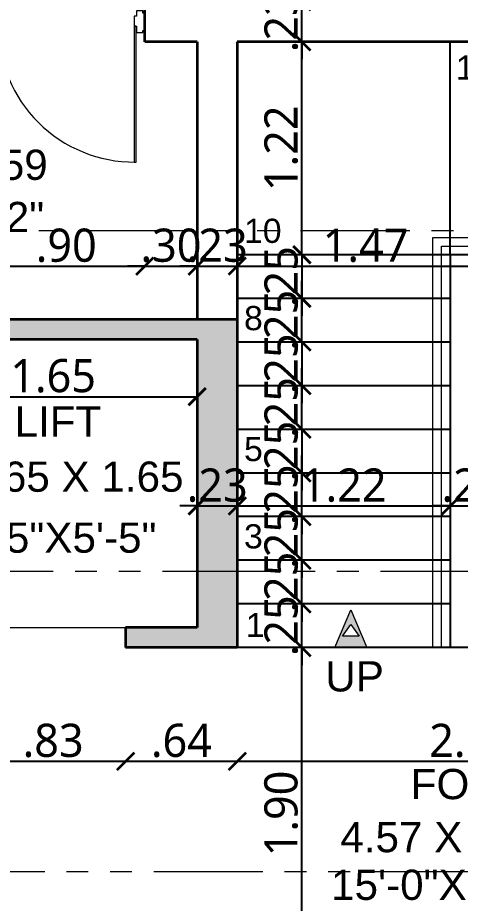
# Model space of a CAD drawing. Extents: x 2450 to 2649, y -7 to 131.
# Drawn here: x 2468.87 to 2471.41, y 115.52 to 120.59 of the extents above; entities that cross this region are included whole.
import ezdxf

# ---------------------------------------------------------------- set-up
doc = ezdxf.new("R2010")
doc.units = 0
doc.header["$MEASUREMENT"] = 0
doc.header["$PDMODE"] = 34
doc.linetypes.add('PHANTOM2', pattern=[1.25, 0.625, -0.125, 0.125, -0.125, 0.125, -0.125])
for name, color, linetype, lineweight in [('COLUMN', 5, 'Continuous', 35), ('DOOR-WINDOW', 35, 'Continuous', 13), ('DROP', 35, 'Continuous', 13), ('SECTION LINE', 3, 'PHANTOM2', 5), ('stair', 154, 'Continuous', 25), ('TEXT(ROOM)', 240, 'Continuous', 15), ('TEXT-1', 7, 'Continuous', 9), ('WALL', 30, 'Continuous', 35), ('WINDOW-LINE', 25, 'Continuous', 9)]:
    doc.layers.add(name, color=color, linetype=linetype, lineweight=lineweight)
for name, color, linetype, lineweight, true_color in [('COLUMN FILLING', 7, 'Continuous', 9, 0xc0bba0), ('RAILING', 7, 'Continuous', 5, 0x994d00), ('WORKING DIM', 7, 'Continuous', 15, 0x292929)]:
    doc.layers.add(name, color=color, linetype=linetype, lineweight=lineweight, true_color=true_color)
doc.styles.add('ARIAL', font='arial.ttf')
doc.styles.get("Standard").update_dxf_attribs({"font": 'malgunsl.ttf'})
doc.dimstyles.new('R07', dxfattribs={"dimtxt": 0.19, "dimasz": 0.1, "dimexe": 0.18, "dimexo": 0.0625, "dimgap": 0.02, "dimtad": 1, "dimzin": 4, "dimdsep": 46, "dimtxsty": 'Standard', "dimblk": 'ARCHTICK', "dimcen": 0, "dimse1": 1, "dimse2": 1, "dimclrd": 256, "dimclre": 48, "dimclrt": 256, "dimadec": 0, "dimazin": 0, "dimtm": 1e-09, "dimtfac": 1, "dimtix": 1, "dimtmove": 1, "dimatfit": 3, "dimfxl": 0.18, "dimtolj": 1, "dimtzin": 0, "dimlwe": 15, "dimarcsym": 0})

# ---------------------------------------------------------------- blocks, each defined once
blk = doc.blocks.new('*U14')
at = {"layer": 'DOOR-WINDOW'}
for points in [[(0.0492, 0.804), (0.0492, 0.0263), (0.0605, 0.0263), (0.0605, 0.804), (0.0492, 0.804)], [(0, 0.05), (0, -0.05), (0.0105, -0.05), (0.0105, -0.0625), (0.048, -0.0625), (0.048, -0.0313), (0.0605, -0.0313), (0.0605, 0.025), (0.048, 0.025), (0.048, 0.0625), (0.0105, 0.0625), (0.0105, 0.05)], [(0.9, 0.05), (0.9, -0.05), (0.8895, -0.05), (0.8895, -0.0625), (0.852, -0.0625), (0.852, -0.0313), (0.8395, -0.0313), (0.8395, 0.025), (0.852, 0.025), (0.852, 0.0625), (0.8895, 0.0625), (0.8895, 0.05)]]:
    blk.add_lwpolyline(points, close=True, dxfattribs=at)
blk.add_arc((0.0605, 0.025), 0.779, 360, 90.3667, dxfattribs=at)
blk = doc.blocks.new('EEDFGHBT')
at = {"layer": 'TEXT(ROOM)', "true_color": 0xc7c8ca}
h = blk.add_hatch(color=9, dxfattribs=at)
h.dxf.hatch_style = 1
h.paths.add_polyline_path([(891.3597, 423.2148), (891.3119, 423.1489), (891.4075, 423.1489)], flags=16)
h.paths.add_polyline_path([(891.3597, 423.2988), (891.2682, 423.0833), (891.4512, 423.0833)])
at = {"layer": 'TEXT(ROOM)', "flags": 128}
for points in [[(891.3597, 423.2988), (891.2682, 423.0833), (891.4512, 423.0833)], [(891.3597, 423.2148), (891.3119, 423.1489), (891.4075, 423.1489)]]:
    blk.add_lwpolyline(points, close=True, dxfattribs=at)
blk = doc.blocks.new('45434')
at = {"layer": 'COLUMN FILLING'}
h = blk.add_hatch(color=256, dxfattribs=at)
h.dxf.hatch_style = 1
h.paths.add_polyline_path([(2014.5836, -51.6787), (2014.5836, -53.5587), (2015.2236, -53.5587), (2015.2236, -53.4437), (2014.8136, -53.4437), (2014.8136, -51.7937), (2016.4636, -51.7937), (2016.4636, -53.4437), (2016.0536, -53.4437), (2016.0536, -53.5587), (2016.6936, -53.5587), (2016.6936, -51.6787)])
at = {"layer": 'COLUMN', "ltscale": 10}
for p, q in [((2014.5836, -51.6787), (2014.5836, -53.5587)), ((2016.6936, -51.6787), (2014.5836, -51.6787)), ((2016.6936, -51.6787), (2016.6936, -53.5587)), ((2014.8136, -51.7937), (2014.8136, -53.4437)), ((2016.4636, -51.7937), (2014.8136, -51.7937)), ((2016.4636, -51.7937), (2016.4636, -53.4437)), ((2015.2236, -53.4437), (2014.8136, -53.4437)), ((2015.2236, -53.4437), (2015.2236, -53.5587)), ((2016.4636, -53.4437), (2016.0536, -53.4437)), ((2016.0536, -53.4437), (2016.0536, -53.5587)), ((2014.5836, -53.5587), (2015.2236, -53.5587)), ((2016.6936, -53.5587), (2016.0536, -53.5587))]:
    blk.add_line(p, q, dxfattribs=at)
at = {"layer": 'DROP'}
blk.add_line((2015.2236, -53.4437), (2016.0536, -53.4437), dxfattribs=at)
at = {"layer": 'TEXT-1', "color": 18, "ltscale": 10, "true_color": 0x000000, "width": 1.998194, "attachment_point": 1, "style": 'ARIAL'}
for s, insert, char_height in [('\\A1;LIFT', (2015.4173, -52.1769), 0.17311), ('\\A1;1.65 X 1.65', (2015.1486, -52.493), 0.173107)]:
    blk.add_mtext(s, dxfattribs=dict(at, insert=insert, char_height=char_height))
at = {"layer": 'TEXT-1', "color": 146, "ltscale": 10, "true_color": 0x105689, "insert": (2015.1065, -52.8423), "char_height": 0.173107, "width": 1.998194, "attachment_point": 1, "style": 'ARIAL'}
blk.add_mtext('\\A1;5\'-5"X5\'-5"', dxfattribs=at)
blk = doc.blocks.new('_ArchTick')
at = {"color": 0, "linetype": 'ByBlock', "const_width": 0.15}
blk.add_lwpolyline([(-0.5, -0.5), (0.5, 0.5)], dxfattribs=at)
blk = doc.blocks.new('*D3509')
at = {"layer": 'DEFPOINTS', "color": 0, "transparency": 16777216}
for p in [(2468.6601, 117.0427), (2469.4901, 117.0427), (2469.4901, 116.3339)]:
    blk.add_point(p, dxfattribs=at)
at = {"layer": 'WORKING DIM', "lineweight": -2, "transparency": 16777216}
blk.add_line((2468.6601, 116.3339), (2469.4901, 116.3339), dxfattribs=at)
at = {"layer": 'WORKING DIM', "lineweight": -2, "transparency": 16777216, "xscale": 0.1, "yscale": 0.1, "zscale": 0.1, "rotation": 180}
blk.add_blockref('_ArchTick', (2468.6601, 116.3339), dxfattribs=at)
at = {"layer": 'WORKING DIM', "lineweight": -2, "transparency": 16777216, "xscale": 0.1, "yscale": 0.1, "zscale": 0.1}
blk.add_blockref('_ArchTick', (2469.4901, 116.3339), dxfattribs=at)
at = {"layer": 'WORKING DIM', "transparency": 16777216, "insert": (2469.0751, 116.4522), "char_height": 0.19, "attachment_point": 5}
blk.add_mtext('\\A1;.83', dxfattribs=at)
blk = doc.blocks.new('*D3510')
at = {"layer": 'DEFPOINTS', "color": 0, "transparency": 16777216}
for p in [(2470.1301, 117.2352), (2469.4901, 117.0427), (2470.1301, 116.3339)]:
    blk.add_point(p, dxfattribs=at)
at = {"layer": 'WORKING DIM', "lineweight": -2, "transparency": 16777216}
blk.add_line((2469.4901, 116.3339), (2470.1301, 116.3339), dxfattribs=at)
at = {"layer": 'WORKING DIM', "lineweight": -2, "transparency": 16777216, "xscale": 0.1, "yscale": 0.1, "zscale": 0.1, "rotation": 180}
blk.add_blockref('_ArchTick', (2469.4901, 116.3339), dxfattribs=at)
at = {"layer": 'WORKING DIM', "lineweight": -2, "transparency": 16777216, "xscale": 0.1, "yscale": 0.1, "zscale": 0.1}
blk.add_blockref('_ArchTick', (2470.1301, 116.3339), dxfattribs=at)
at = {"layer": 'WORKING DIM', "transparency": 16777216, "insert": (2469.8101, 116.4522), "char_height": 0.19, "attachment_point": 5}
blk.add_mtext('\\A1;.64', dxfattribs=at)
blk = doc.blocks.new('*D3511')
at = {"layer": 'DEFPOINTS', "color": 0, "transparency": 16777216}
for p in [(2470.1301, 117.2352), (2472.8201, 116.9852), (2472.8201, 116.3339)]:
    blk.add_point(p, dxfattribs=at)
at = {"layer": 'WORKING DIM', "lineweight": -2, "transparency": 16777216}
blk.add_line((2470.1301, 116.3339), (2472.8201, 116.3339), dxfattribs=at)
at = {"layer": 'WORKING DIM', "lineweight": -2, "transparency": 16777216, "xscale": 0.1, "yscale": 0.1, "zscale": 0.1, "rotation": 180}
blk.add_blockref('_ArchTick', (2470.1301, 116.3339), dxfattribs=at)
at = {"layer": 'WORKING DIM', "lineweight": -2, "transparency": 16777216, "xscale": 0.1, "yscale": 0.1, "zscale": 0.1}
blk.add_blockref('_ArchTick', (2472.8201, 116.3339), dxfattribs=at)
at = {"layer": 'WORKING DIM', "transparency": 16777216, "insert": (2471.4751, 116.4522), "char_height": 0.19, "attachment_point": 5}
blk.add_mtext('\\A1;2.69', dxfattribs=at)
blk = doc.blocks.new('*D3526')
at = {"layer": 'DEFPOINTS', "color": 0, "transparency": 16777216}
for p in [(2468.2501, 119.3765), (2469.9001, 119.3765), (2469.9001, 118.4225)]:
    blk.add_point(p, dxfattribs=at)
at = {"layer": 'WORKING DIM', "lineweight": -2, "transparency": 16777216}
blk.add_line((2468.2501, 118.4225), (2469.9001, 118.4225), dxfattribs=at)
at = {"layer": 'WORKING DIM', "lineweight": -2, "transparency": 16777216, "xscale": 0.1, "yscale": 0.1, "zscale": 0.1, "rotation": 180}
blk.add_blockref('_ArchTick', (2468.2501, 118.4225), dxfattribs=at)
at = {"layer": 'WORKING DIM', "lineweight": -2, "transparency": 16777216, "xscale": 0.1, "yscale": 0.1, "zscale": 0.1}
blk.add_blockref('_ArchTick', (2469.9001, 118.4225), dxfattribs=at)
at = {"layer": 'WORKING DIM', "transparency": 16777216, "insert": (2469.0751, 118.5412), "char_height": 0.19, "attachment_point": 5}
blk.add_mtext('\\A1;1.65', dxfattribs=at)
blk = doc.blocks.new('*D3527')
at = {"layer": 'DEFPOINTS', "color": 0, "transparency": 16777216}
for p in [(2469.9001, 118.7502), (2470.1301, 118.7502), (2470.1301, 117.7963)]:
    blk.add_point(p, dxfattribs=at)
at = {"layer": 'WORKING DIM', "lineweight": -2, "transparency": 16777216}
for p, q in [((2469.9001, 117.7963), (2469.8001, 117.7963)), ((2469.9001, 117.7963), (2470.1301, 117.7963)), ((2470.1301, 117.7963), (2470.2301, 117.7963))]:
    blk.add_line(p, q, dxfattribs=at)
at = {"layer": 'WORKING DIM', "lineweight": -2, "transparency": 16777216, "xscale": 0.1, "yscale": 0.1, "zscale": 0.1}
blk.add_blockref('_ArchTick', (2469.9001, 117.7963), dxfattribs=at)
at = {"layer": 'WORKING DIM', "lineweight": -2, "transparency": 16777216, "xscale": 0.1, "yscale": 0.1, "zscale": 0.1, "rotation": 180}
blk.add_blockref('_ArchTick', (2470.1301, 117.7963), dxfattribs=at)
at = {"layer": 'WORKING DIM', "transparency": 16777216, "insert": (2470.0151, 117.9146), "char_height": 0.19, "attachment_point": 5}
blk.add_mtext('\\A1;.23', dxfattribs=at)
blk = doc.blocks.new('*D3528')
at = {"layer": 'DEFPOINTS', "color": 0, "transparency": 16777216}
for p in [(2470.1301, 118.7502), (2471.3501, 118.4852), (2471.3501, 117.7963)]:
    blk.add_point(p, dxfattribs=at)
at = {"layer": 'WORKING DIM', "lineweight": -2, "transparency": 16777216}
blk.add_line((2470.1301, 117.7963), (2471.3501, 117.7963), dxfattribs=at)
at = {"layer": 'WORKING DIM', "lineweight": -2, "transparency": 16777216, "xscale": 0.1, "yscale": 0.1, "zscale": 0.1, "rotation": 180}
blk.add_blockref('_ArchTick', (2470.1301, 117.7963), dxfattribs=at)
at = {"layer": 'WORKING DIM', "lineweight": -2, "transparency": 16777216, "xscale": 0.1, "yscale": 0.1, "zscale": 0.1}
blk.add_blockref('_ArchTick', (2471.3501, 117.7963), dxfattribs=at)
at = {"layer": 'WORKING DIM', "transparency": 16777216, "insert": (2470.7401, 117.9147), "char_height": 0.19, "attachment_point": 5}
blk.add_mtext('\\A1;1.22', dxfattribs=at)
blk = doc.blocks.new('*D3529')
at = {"layer": 'DEFPOINTS', "color": 0, "transparency": 16777216}
for p in [(2471.3501, 118.4852), (2471.6001, 118.4852), (2471.6001, 117.7963)]:
    blk.add_point(p, dxfattribs=at)
at = {"layer": 'WORKING DIM', "lineweight": -2, "transparency": 16777216}
for p, q in [((2471.3501, 117.7963), (2471.2501, 117.7963)), ((2471.3501, 117.7963), (2471.6001, 117.7963)), ((2471.6001, 117.7963), (2471.7001, 117.7963))]:
    blk.add_line(p, q, dxfattribs=at)
at = {"layer": 'WORKING DIM', "lineweight": -2, "transparency": 16777216, "xscale": 0.1, "yscale": 0.1, "zscale": 0.1}
blk.add_blockref('_ArchTick', (2471.3501, 117.7963), dxfattribs=at)
at = {"layer": 'WORKING DIM', "lineweight": -2, "transparency": 16777216, "xscale": 0.1, "yscale": 0.1, "zscale": 0.1, "rotation": 180}
blk.add_blockref('_ArchTick', (2471.6001, 117.7963), dxfattribs=at)
at = {"layer": 'WORKING DIM', "transparency": 16777216, "insert": (2471.4751, 117.9145), "char_height": 0.19, "attachment_point": 5}
blk.add_mtext('\\A1;.25', dxfattribs=at)
blk = doc.blocks.new('*D3542')
at = {"layer": 'DEFPOINTS', "color": 0, "transparency": 16777216}
for p in [(2468.7001, 120.4552), (2469.6001, 120.4552), (2469.6001, 119.1701)]:
    blk.add_point(p, dxfattribs=at)
at = {"layer": 'WORKING DIM', "lineweight": -2, "transparency": 16777216}
blk.add_line((2468.7001, 119.1701), (2469.6001, 119.1701), dxfattribs=at)
at = {"layer": 'WORKING DIM', "lineweight": -2, "transparency": 16777216, "xscale": 0.1, "yscale": 0.1, "zscale": 0.1, "rotation": 180}
blk.add_blockref('_ArchTick', (2468.7001, 119.1701), dxfattribs=at)
at = {"layer": 'WORKING DIM', "lineweight": -2, "transparency": 16777216, "xscale": 0.1, "yscale": 0.1, "zscale": 0.1}
blk.add_blockref('_ArchTick', (2469.6001, 119.1701), dxfattribs=at)
at = {"layer": 'WORKING DIM', "transparency": 16777216, "insert": (2469.1501, 119.2884), "char_height": 0.19, "attachment_point": 5}
blk.add_mtext('\\A1;.90', dxfattribs=at)
blk = doc.blocks.new('*D3543')
at = {"layer": 'DEFPOINTS', "color": 0, "transparency": 16777216}
for p in [(2469.6001, 120.4552), (2469.9001, 120.4552), (2469.9001, 119.1701)]:
    blk.add_point(p, dxfattribs=at)
at = {"layer": 'WORKING DIM', "lineweight": -2, "transparency": 16777216}
for p, q in [((2469.6001, 119.1701), (2469.5001, 119.1701)), ((2469.6001, 119.1701), (2469.9001, 119.1701)), ((2469.9001, 119.1701), (2470.0001, 119.1701))]:
    blk.add_line(p, q, dxfattribs=at)
at = {"layer": 'WORKING DIM', "lineweight": -2, "transparency": 16777216, "xscale": 0.1, "yscale": 0.1, "zscale": 0.1}
blk.add_blockref('_ArchTick', (2469.6001, 119.1701), dxfattribs=at)
at = {"layer": 'WORKING DIM', "lineweight": -2, "transparency": 16777216, "xscale": 0.1, "yscale": 0.1, "zscale": 0.1, "rotation": 180}
blk.add_blockref('_ArchTick', (2469.9001, 119.1701), dxfattribs=at)
at = {"layer": 'WORKING DIM', "transparency": 16777216, "insert": (2469.7501, 119.2884), "char_height": 0.19, "attachment_point": 5}
blk.add_mtext('\\A1;.30', dxfattribs=at)
blk = doc.blocks.new('*D3544')
at = {"layer": 'DEFPOINTS', "color": 0, "transparency": 16777216}
for p in [(2469.9001, 120.4552), (2470.1301, 120.4552), (2470.1301, 119.1701)]:
    blk.add_point(p, dxfattribs=at)
at = {"layer": 'WORKING DIM', "lineweight": -2, "transparency": 16777216}
for p, q in [((2469.9001, 119.1701), (2469.8001, 119.1701)), ((2469.9001, 119.1701), (2470.1301, 119.1701)), ((2470.1301, 119.1701), (2470.2301, 119.1701))]:
    blk.add_line(p, q, dxfattribs=at)
at = {"layer": 'WORKING DIM', "lineweight": -2, "transparency": 16777216, "xscale": 0.1, "yscale": 0.1, "zscale": 0.1}
blk.add_blockref('_ArchTick', (2469.9001, 119.1701), dxfattribs=at)
at = {"layer": 'WORKING DIM', "lineweight": -2, "transparency": 16777216, "xscale": 0.1, "yscale": 0.1, "zscale": 0.1, "rotation": 180}
blk.add_blockref('_ArchTick', (2470.1301, 119.1701), dxfattribs=at)
at = {"layer": 'WORKING DIM', "transparency": 16777216, "insert": (2470.0151, 119.2884), "char_height": 0.19, "attachment_point": 5}
blk.add_mtext('\\A1;.23', dxfattribs=at)
blk = doc.blocks.new('*D3545')
at = {"layer": 'DEFPOINTS', "color": 0, "transparency": 16777216}
for p in [(2470.1301, 120.4552), (2471.6001, 120.4552), (2471.6001, 119.1701)]:
    blk.add_point(p, dxfattribs=at)
at = {"layer": 'WORKING DIM', "lineweight": -2, "transparency": 16777216}
blk.add_line((2470.1301, 119.1701), (2471.6001, 119.1701), dxfattribs=at)
at = {"layer": 'WORKING DIM', "lineweight": -2, "transparency": 16777216, "xscale": 0.1, "yscale": 0.1, "zscale": 0.1, "rotation": 180}
blk.add_blockref('_ArchTick', (2470.1301, 119.1701), dxfattribs=at)
at = {"layer": 'WORKING DIM', "lineweight": -2, "transparency": 16777216, "xscale": 0.1, "yscale": 0.1, "zscale": 0.1}
blk.add_blockref('_ArchTick', (2471.6001, 119.1701), dxfattribs=at)
at = {"layer": 'WORKING DIM', "transparency": 16777216, "insert": (2470.8651, 119.2886), "char_height": 0.19, "attachment_point": 5}
blk.add_mtext('\\A1;1.47', dxfattribs=at)
blk = doc.blocks.new('*D3479')
at = {"layer": 'DEFPOINTS', "color": 0, "transparency": 16777216}
for p in [(2470.5005, 116.9852), (2470.7401, 116.9852), (2470.6951, 115.0852)]:
    blk.add_point(p, dxfattribs=at)
at = {"layer": 'WORKING DIM', "lineweight": -2, "transparency": 16777216}
blk.add_line((2470.5005, 115.0852), (2470.5005, 116.9852), dxfattribs=at)
at = {"layer": 'WORKING DIM', "lineweight": -2, "transparency": 16777216, "xscale": 0.1, "yscale": 0.1, "zscale": 0.1}
for p, rotation in [((2470.5005, 116.9852), 90), ((2470.5005, 115.0852), 270)]:
    blk.add_blockref('_ArchTick', p, dxfattribs=dict(at, rotation=rotation))
at = {"layer": 'WORKING DIM', "transparency": 16777216, "insert": (2470.3816, 116.0352), "char_height": 0.19, "attachment_point": 5, "rotation": 90}
blk.add_mtext('\\A1;1.90', dxfattribs=at)
blk = doc.blocks.new('*D3480')
at = {"layer": 'DEFPOINTS', "color": 0, "transparency": 16777216}
for p in [(2470.5005, 117.2352), (2470.7401, 117.2352), (2470.7401, 116.9852)]:
    blk.add_point(p, dxfattribs=at)
at = {"layer": 'WORKING DIM', "lineweight": -2, "transparency": 16777216}
for p, q in [((2470.5005, 117.2352), (2470.5005, 117.3352)), ((2470.5005, 116.9852), (2470.5005, 117.2352)), ((2470.5005, 116.9852), (2470.5005, 116.8852))]:
    blk.add_line(p, q, dxfattribs=at)
at = {"layer": 'WORKING DIM', "lineweight": -2, "transparency": 16777216, "xscale": 0.1, "yscale": 0.1, "zscale": 0.1}
for p, rotation in [((2470.5005, 117.2352), 270), ((2470.5005, 116.9852), 90)]:
    blk.add_blockref('_ArchTick', p, dxfattribs=dict(at, rotation=rotation))
at = {"layer": 'WORKING DIM', "transparency": 16777216, "insert": (2470.3822, 117.1102), "char_height": 0.19, "attachment_point": 5, "rotation": 90}
blk.add_mtext('\\A1;.25', dxfattribs=at)
blk = doc.blocks.new('*D3481')
at = {"layer": 'DEFPOINTS', "color": 0, "transparency": 16777216}
for p in [(2470.5005, 117.4852), (2470.7401, 117.4852), (2470.7401, 117.2352)]:
    blk.add_point(p, dxfattribs=at)
at = {"layer": 'WORKING DIM', "lineweight": -2, "transparency": 16777216}
for p, q in [((2470.5005, 117.4852), (2470.5005, 117.5852)), ((2470.5005, 117.2352), (2470.5005, 117.4852)), ((2470.5005, 117.2352), (2470.5005, 117.1352))]:
    blk.add_line(p, q, dxfattribs=at)
at = {"layer": 'WORKING DIM', "lineweight": -2, "transparency": 16777216, "xscale": 0.1, "yscale": 0.1, "zscale": 0.1}
for p, rotation in [((2470.5005, 117.4852), 270), ((2470.5005, 117.2352), 90)]:
    blk.add_blockref('_ArchTick', p, dxfattribs=dict(at, rotation=rotation))
at = {"layer": 'WORKING DIM', "transparency": 16777216, "insert": (2470.3822, 117.3602), "char_height": 0.19, "attachment_point": 5, "rotation": 90}
blk.add_mtext('\\A1;.25', dxfattribs=at)
blk = doc.blocks.new('*D3482')
at = {"layer": 'DEFPOINTS', "color": 0, "transparency": 16777216}
for p in [(2470.5005, 117.7352), (2470.7401, 117.7352), (2470.7401, 117.4852)]:
    blk.add_point(p, dxfattribs=at)
at = {"layer": 'WORKING DIM', "lineweight": -2, "transparency": 16777216}
for p, q in [((2470.5005, 117.7352), (2470.5005, 117.8352)), ((2470.5005, 117.4852), (2470.5005, 117.7352)), ((2470.5005, 117.4852), (2470.5005, 117.3852))]:
    blk.add_line(p, q, dxfattribs=at)
at = {"layer": 'WORKING DIM', "lineweight": -2, "transparency": 16777216, "xscale": 0.1, "yscale": 0.1, "zscale": 0.1}
for p, rotation in [((2470.5005, 117.7352), 270), ((2470.5005, 117.4852), 90)]:
    blk.add_blockref('_ArchTick', p, dxfattribs=dict(at, rotation=rotation))
at = {"layer": 'WORKING DIM', "transparency": 16777216, "insert": (2470.3822, 117.6102), "char_height": 0.19, "attachment_point": 5, "rotation": 90}
blk.add_mtext('\\A1;.25', dxfattribs=at)
blk = doc.blocks.new('*D3483')
at = {"layer": 'DEFPOINTS', "color": 0, "transparency": 16777216}
for p in [(2470.5005, 117.9852), (2470.7401, 117.9852), (2470.7401, 117.7352)]:
    blk.add_point(p, dxfattribs=at)
at = {"layer": 'WORKING DIM', "lineweight": -2, "transparency": 16777216}
for p, q in [((2470.5005, 117.9852), (2470.5005, 118.0852)), ((2470.5005, 117.7352), (2470.5005, 117.9852)), ((2470.5005, 117.7352), (2470.5005, 117.6352))]:
    blk.add_line(p, q, dxfattribs=at)
at = {"layer": 'WORKING DIM', "lineweight": -2, "transparency": 16777216, "xscale": 0.1, "yscale": 0.1, "zscale": 0.1}
for p, rotation in [((2470.5005, 117.9852), 270), ((2470.5005, 117.7352), 90)]:
    blk.add_blockref('_ArchTick', p, dxfattribs=dict(at, rotation=rotation))
at = {"layer": 'WORKING DIM', "transparency": 16777216, "insert": (2470.3822, 117.8602), "char_height": 0.19, "attachment_point": 5, "rotation": 90}
blk.add_mtext('\\A1;.25', dxfattribs=at)
blk = doc.blocks.new('*D3484')
at = {"layer": 'DEFPOINTS', "color": 0, "transparency": 16777216}
for p in [(2470.5005, 120.4552), (2470.7401, 120.4552), (2470.7401, 119.2352)]:
    blk.add_point(p, dxfattribs=at)
at = {"layer": 'WORKING DIM', "lineweight": -2, "transparency": 16777216}
blk.add_line((2470.5005, 119.2352), (2470.5005, 120.4552), dxfattribs=at)
at = {"layer": 'WORKING DIM', "lineweight": -2, "transparency": 16777216, "xscale": 0.1, "yscale": 0.1, "zscale": 0.1}
for p, rotation in [((2470.5005, 120.4552), 90), ((2470.5005, 119.2352), 270)]:
    blk.add_blockref('_ArchTick', p, dxfattribs=dict(at, rotation=rotation))
at = {"layer": 'WORKING DIM', "transparency": 16777216, "insert": (2470.382, 119.8452), "char_height": 0.19, "attachment_point": 5, "rotation": 90}
blk.add_mtext('\\A1;1.22', dxfattribs=at)
blk = doc.blocks.new('*D3485')
at = {"layer": 'DEFPOINTS', "color": 0, "transparency": 16777216}
for p in [(2470.5005, 120.6852), (2470.7401, 120.6852), (2470.7401, 120.4552)]:
    blk.add_point(p, dxfattribs=at)
at = {"layer": 'WORKING DIM', "lineweight": -2, "transparency": 16777216}
for p, q in [((2470.5005, 120.6852), (2470.5005, 120.7852)), ((2470.5005, 120.4552), (2470.5005, 120.6852)), ((2470.5005, 120.4552), (2470.5005, 120.3552))]:
    blk.add_line(p, q, dxfattribs=at)
at = {"layer": 'WORKING DIM', "lineweight": -2, "transparency": 16777216, "xscale": 0.1, "yscale": 0.1, "zscale": 0.1}
for p, rotation in [((2470.5005, 120.6852), 270), ((2470.5005, 120.4552), 90)]:
    blk.add_blockref('_ArchTick', p, dxfattribs=dict(at, rotation=rotation))
at = {"layer": 'WORKING DIM', "transparency": 16777216, "insert": (2470.3822, 120.5702), "char_height": 0.19, "attachment_point": 5, "rotation": 90}
blk.add_mtext('\\A1;.23', dxfattribs=at)
blk = doc.blocks.new('*D3374')
at = {"layer": 'DEFPOINTS', "color": 0, "transparency": 16777216}
for p in [(2470.7401, 118.2352), (2470.5005, 117.9852), (2470.7401, 117.9852)]:
    blk.add_point(p, dxfattribs=at)
at = {"layer": 'WORKING DIM', "lineweight": -2, "transparency": 16777216}
for p, q in [((2470.5005, 118.2352), (2470.5005, 118.3352)), ((2470.5005, 118.2352), (2470.5005, 117.9852)), ((2470.5005, 117.9852), (2470.5005, 117.8852))]:
    blk.add_line(p, q, dxfattribs=at)
at = {"layer": 'WORKING DIM', "lineweight": -2, "transparency": 16777216, "xscale": 0.1, "yscale": 0.1, "zscale": 0.1}
for p, rotation in [((2470.5005, 118.2352), 270), ((2470.5005, 117.9852), 90)]:
    blk.add_blockref('_ArchTick', p, dxfattribs=dict(at, rotation=rotation))
at = {"layer": 'WORKING DIM', "transparency": 16777216, "insert": (2470.3822, 118.1102), "char_height": 0.19, "attachment_point": 5, "rotation": 90}
blk.add_mtext('\\A1;.25', dxfattribs=at)
blk = doc.blocks.new('*D3375')
at = {"layer": 'DEFPOINTS', "color": 0, "transparency": 16777216}
for p in [(2470.7401, 118.7352), (2470.5005, 118.4852), (2470.7401, 118.4852)]:
    blk.add_point(p, dxfattribs=at)
at = {"layer": 'WORKING DIM', "lineweight": -2, "transparency": 16777216}
for p, q in [((2470.5005, 118.7352), (2470.5005, 118.8352)), ((2470.5005, 118.7352), (2470.5005, 118.4852)), ((2470.5005, 118.4852), (2470.5005, 118.3852))]:
    blk.add_line(p, q, dxfattribs=at)
at = {"layer": 'WORKING DIM', "lineweight": -2, "transparency": 16777216, "xscale": 0.1, "yscale": 0.1, "zscale": 0.1}
for p, rotation in [((2470.5005, 118.7352), 270), ((2470.5005, 118.4852), 90)]:
    blk.add_blockref('_ArchTick', p, dxfattribs=dict(at, rotation=rotation))
at = {"layer": 'WORKING DIM', "transparency": 16777216, "insert": (2470.3822, 118.6102), "char_height": 0.19, "attachment_point": 5, "rotation": 90}
blk.add_mtext('\\A1;.25', dxfattribs=at)
blk = doc.blocks.new('*D3376')
at = {"layer": 'DEFPOINTS', "color": 0, "transparency": 16777216}
for p in [(2470.5005, 118.4852), (2470.7401, 118.4852), (2470.7401, 118.2352)]:
    blk.add_point(p, dxfattribs=at)
at = {"layer": 'WORKING DIM', "lineweight": -2, "transparency": 16777216}
for p, q in [((2470.5005, 118.4852), (2470.5005, 118.5852)), ((2470.5005, 118.2352), (2470.5005, 118.4852)), ((2470.5005, 118.2352), (2470.5005, 118.1352))]:
    blk.add_line(p, q, dxfattribs=at)
at = {"layer": 'WORKING DIM', "lineweight": -2, "transparency": 16777216, "xscale": 0.1, "yscale": 0.1, "zscale": 0.1}
for p, rotation in [((2470.5005, 118.4852), 270), ((2470.5005, 118.2352), 90)]:
    blk.add_blockref('_ArchTick', p, dxfattribs=dict(at, rotation=rotation))
at = {"layer": 'WORKING DIM', "transparency": 16777216, "insert": (2470.3822, 118.3602), "char_height": 0.19, "attachment_point": 5, "rotation": 90}
blk.add_mtext('\\A1;.25', dxfattribs=at)
blk = doc.blocks.new('*D3377')
at = {"layer": 'DEFPOINTS', "color": 0, "transparency": 16777216}
for p in [(2470.5005, 118.9852), (2470.7401, 118.9852), (2470.7401, 118.7352)]:
    blk.add_point(p, dxfattribs=at)
at = {"layer": 'WORKING DIM', "lineweight": -2, "transparency": 16777216}
for p, q in [((2470.5005, 118.9852), (2470.5005, 119.0852)), ((2470.5005, 118.7352), (2470.5005, 118.9852)), ((2470.5005, 118.7352), (2470.5005, 118.6352))]:
    blk.add_line(p, q, dxfattribs=at)
at = {"layer": 'WORKING DIM', "lineweight": -2, "transparency": 16777216, "xscale": 0.1, "yscale": 0.1, "zscale": 0.1}
for p, rotation in [((2470.5005, 118.9852), 270), ((2470.5005, 118.7352), 90)]:
    blk.add_blockref('_ArchTick', p, dxfattribs=dict(at, rotation=rotation))
at = {"layer": 'WORKING DIM', "transparency": 16777216, "insert": (2470.3822, 118.8602), "char_height": 0.19, "attachment_point": 5, "rotation": 90}
blk.add_mtext('\\A1;.25', dxfattribs=at)
blk = doc.blocks.new('*D3378')
at = {"layer": 'DEFPOINTS', "color": 0, "transparency": 16777216}
for p in [(2470.7401, 119.2352), (2470.5005, 118.9852), (2470.7401, 118.9852)]:
    blk.add_point(p, dxfattribs=at)
at = {"layer": 'WORKING DIM', "lineweight": -2, "transparency": 16777216}
for p, q in [((2470.5005, 119.2352), (2470.5005, 119.3352)), ((2470.5005, 119.2352), (2470.5005, 118.9852)), ((2470.5005, 118.9852), (2470.5005, 118.8852))]:
    blk.add_line(p, q, dxfattribs=at)
at = {"layer": 'WORKING DIM', "lineweight": -2, "transparency": 16777216, "xscale": 0.1, "yscale": 0.1, "zscale": 0.1}
for p, rotation in [((2470.5005, 119.2352), 270), ((2470.5005, 118.9852), 90)]:
    blk.add_blockref('_ArchTick', p, dxfattribs=dict(at, rotation=rotation))
at = {"layer": 'WORKING DIM', "transparency": 16777216, "insert": (2470.3822, 119.1102), "char_height": 0.19, "attachment_point": 5, "rotation": 90}
blk.add_mtext('\\A1;.25', dxfattribs=at)
blk = doc.blocks.new('*D3841')
at = {"layer": 'DEFPOINTS', "color": 0, "transparency": 16777216}
for p in [(2473.0501, 124.7252), (2470.1301, 110.2752), (2474.7679, 110.2752)]:
    blk.add_point(p, dxfattribs=at)
at = {"layer": 'WORKING DIM', "lineweight": -2, "transparency": 16777216}
blk.add_line((2474.7679, 124.7252), (2474.7679, 110.2752), dxfattribs=at)
at = {"layer": 'WORKING DIM', "lineweight": -2, "transparency": 16777216, "xscale": 0.1, "yscale": 0.1, "zscale": 0.1}
for p, rotation in [((2474.7679, 124.7252), 90), ((2474.7679, 110.2752), 270)]:
    blk.add_blockref('_ArchTick', p, dxfattribs=dict(at, rotation=rotation))
at = {"layer": 'WORKING DIM', "transparency": 16777216, "insert": (2474.6491, 117.5002), "char_height": 0.19, "attachment_point": 5, "rotation": 90}
blk.add_mtext('\\A1;14.45', dxfattribs=at)

msp = doc.modelspace()

# ---------------------------------------------------------------- linework, layer by layer
at = {"layer": 'RAILING'}
for points in [[(2471.2501, 116.9852), (2471.2501, 119.3352), (2471.7001, 119.3352), (2471.7001, 116.9852)], [(2471.3001, 116.9852), (2471.3001, 119.2852), (2471.6501, 119.2852), (2471.6501, 116.9852)]]:
    msp.add_lwpolyline(points, dxfattribs=at)
at = {"layer": 'SECTION LINE'}
for points in [[(2477.3681, 120.5565), (2477.3681, 119.3732), (2450.7589, 119.3732), (2450.7589, 120.2456)], [(2450.9507, 118.2952), (2450.9507, 117.4224), (2477.4606, 117.4224), (2477.4606, 118.3033)], [(2450.9014, 116.5756), (2450.9014, 115.7028), (2477.4113, 115.7028), (2477.4113, 116.5837)]]:
    msp.add_lwpolyline(points, dxfattribs=at)
at = {"layer": 'stair'}
for p, q in [((2471.3501, 119.2352), (2471.3501, 120.4552)), ((2471.3501, 119.2352), (2470.1301, 119.2352)), ((2471.6001, 119.2352), (2471.3501, 119.2352)), ((2471.3501, 119.2352), (2471.3501, 116.9852)), ((2471.3501, 118.9852), (2470.1301, 118.9852)), ((2471.3501, 118.7352), (2470.1301, 118.7352)), ((2471.3501, 118.4852), (2470.1301, 118.4852)), ((2471.3501, 118.2352), (2470.1301, 118.2352)), ((2471.3501, 117.9852), (2470.1301, 117.9852)), ((2471.3501, 117.7352), (2470.1301, 117.7352)), ((2471.3501, 117.4852), (2470.1301, 117.4852)), ((2471.3501, 117.2352), (2470.1301, 117.2352)), ((2471.3501, 116.9852), (2470.1301, 116.9852)), ((2471.6001, 116.9852), (2471.3501, 116.9852))]:
    msp.add_line(p, q, dxfattribs=at)
at = {"layer": 'WALL'}
for p, q in [((2469.6001, 120.4552), (2469.6001, 120.6852)), ((2469.9001, 120.4552), (2469.6001, 120.4552)), ((2469.9001, 120.4552), (2469.9001, 118.8652)), ((2471.6001, 120.4552), (2470.1301, 120.4552)), ((2470.1301, 120.4552), (2470.1301, 118.8652))]:
    msp.add_line(p, q, dxfattribs=at)

# ---------------------------------------------------------------- block references
at = {"layer": 'COLUMN'}
msp.add_blockref('45434', (453.4365, 170.544), dxfattribs=at)
at = {"layer": 'TEXT(ROOM)', "ltscale": 20, "xscale": -1}
msp.add_blockref('EEDFGHBT', (3362.1398, -306.0981), dxfattribs=at)
at = {"layer": 'WINDOW-LINE', "rotation": 180}
msp.add_blockref('*U14', (2469.6001, 120.5702), dxfattribs=at)

# ---------------------------------------------------------------- texts
at = {"layer": 'TEXT-1', "color": 11, "ltscale": 10, "true_color": 0xf27172, "char_height": 0.13849, "width": 0.080039, "attachment_point": 1, "style": 'ARIAL'}
for s, insert in [('\\A1;11', (2471.3826, 120.3769)), ('\\A1;10', (2470.1686, 119.4418)), ('\\A1;8', (2470.1686, 118.9418)), ('\\A1;5', (2470.1686, 118.1918)), ('\\A1;3', (2470.1686, 117.6918)), ('\\A1;1', (2470.1794, 117.1837))]:
    msp.add_mtext(s, dxfattribs=dict(at, insert=insert))
at = {"layer": 'TEXT-1', "color": 18, "ltscale": 10, "true_color": 0x000000, "attachment_point": 1, "style": 'ARIAL'}
for s, insert, char_height, width in [('\\A1;3.40 X 1.59', (2467.8071, 119.8375), 0.173107, 1.998194), ('\\A1;UP', (2470.6341, 116.9072), 0.17311, 1.175205), ('\\A1;FOYER', (2471.1236, 116.2902), 0.17311, 1.998194), ('\\A1;4.57 X 1.90', (2470.7203, 115.9862), 0.173107, 1.998194)]:
    msp.add_mtext(s, dxfattribs=dict(at, insert=insert, char_height=char_height, width=width))
at = {"layer": 'TEXT-1', "color": 146, "ltscale": 10, "true_color": 0x105689, "char_height": 0.173107, "width": 1.998194, "attachment_point": 1, "style": 'ARIAL'}
for s, insert in [('\\A1;11\'-2"X5\'-2"', (2467.7651, 119.5382)), ('\\A1;15\'-0"X6\'-3"', (2470.6674, 115.7131))]:
    msp.add_mtext(s, dxfattribs=dict(at, insert=insert))

# ---------------------------------------------------------------- dimensions: what is measured, and where the dimension line sits
at = {"layer": 'WORKING DIM'}
for base, p1, p2, angle, picture, middle in [((2474.7679, 110.2752), (2473.0501, 124.7252), (2470.1301, 110.2752), 90, '*D3841', (2474.6491, 117.5002)), ((2470.5005, 120.6852), (2470.7401, 120.4552), (2470.7401, 120.6852), 90, '*D3485', (2470.3822, 120.5702)), ((2470.5005, 120.4552), (2470.7401, 119.2352), (2470.7401, 120.4552), 90, '*D3484', (2470.382, 119.8452)), ((2470.5005, 118.9852), (2470.7401, 119.2352), (2470.7401, 118.9852), 270, '*D3378', (2470.3822, 119.1102)), ((2470.5005, 118.9852), (2470.7401, 118.7352), (2470.7401, 118.9852), 90, '*D3377', (2470.3822, 118.8602)), ((2470.5005, 118.4852), (2470.7401, 118.7352), (2470.7401, 118.4852), 270, '*D3375', (2470.3822, 118.6102)), ((2470.5005, 118.4852), (2470.7401, 118.2352), (2470.7401, 118.4852), 90, '*D3376', (2470.3822, 118.3602)), ((2470.5005, 117.9852), (2470.7401, 118.2352), (2470.7401, 117.9852), 270, '*D3374', (2470.3822, 118.1102)), ((2470.5005, 117.9852), (2470.7401, 117.7352), (2470.7401, 117.9852), 90, '*D3483', (2470.3822, 117.8602)), ((2470.5005, 117.7352), (2470.7401, 117.4852), (2470.7401, 117.7352), 90, '*D3482', (2470.3822, 117.6102)), ((2470.5005, 117.4852), (2470.7401, 117.2352), (2470.7401, 117.4852), 90, '*D3481', (2470.3822, 117.3602)), ((2470.5005, 117.2352), (2470.7401, 116.9852), (2470.7401, 117.2352), 90, '*D3480', (2470.3822, 117.1102)), ((2470.5005, 116.9852), (2470.6951, 115.0852), (2470.7401, 116.9852), 90, '*D3479', (2470.3816, 116.0352))]:
    dim = msp.add_linear_dim(base=base, p1=p1, p2=p2, angle=angle, dimstyle='R07', override={"dimpost": '\\X'}, dxfattribs=at)
    dim.commit()
    dim.dimension.update_dxf_attribs({"geometry": picture, "text_midpoint": middle})
for base, p1, p2, picture, middle in [((2469.6001, 119.1701), (2468.7001, 120.4552), (2469.6001, 120.4552), '*D3542', (2469.1501, 119.2884)), ((2469.9001, 119.1701), (2469.6001, 120.4552), (2469.9001, 120.4552), '*D3543', (2469.7501, 119.2884)), ((2470.1301, 119.1701), (2469.9001, 120.4552), (2470.1301, 120.4552), '*D3544', (2470.0151, 119.2884)), ((2471.6001, 119.1701), (2470.1301, 120.4552), (2471.6001, 120.4552), '*D3545', (2470.8651, 119.2886)), ((2469.9001, 118.4225), (2468.2501, 119.3765), (2469.9001, 119.3765), '*D3526', (2469.0751, 118.5412)), ((2470.1301, 117.7963), (2469.9001, 118.7502), (2470.1301, 118.7502), '*D3527', (2470.0151, 117.9146)), ((2471.3501, 117.7963), (2470.1301, 118.7502), (2471.3501, 118.4852), '*D3528', (2470.7401, 117.9147)), ((2471.6001, 117.7963), (2471.3501, 118.4852), (2471.6001, 118.4852), '*D3529', (2471.4751, 117.9145)), ((2470.1301, 116.3339), (2469.4901, 117.0427), (2470.1301, 117.2352), '*D3510', (2469.8101, 116.4522)), ((2472.8201, 116.3339), (2470.1301, 117.2352), (2472.8201, 116.9852), '*D3511', (2471.4751, 116.4522)), ((2469.4901, 116.3339), (2468.6601, 117.0427), (2469.4901, 117.0427), '*D3509', (2469.0751, 116.4522))]:
    dim = msp.add_linear_dim(base=base, p1=p1, p2=p2, dimstyle='R07', override={"dimpost": '\\X'}, dxfattribs=at)
    dim.commit()
    dim.dimension.update_dxf_attribs({"geometry": picture, "text_midpoint": middle})

doc.saveas('drawing.dxf')
